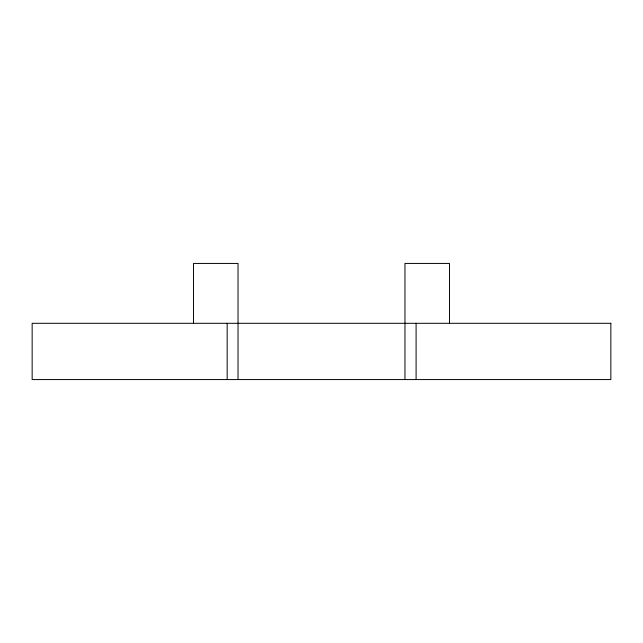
<?xml version="1.0" encoding="UTF-8"?>
<svg xmlns="http://www.w3.org/2000/svg" width="643" height="643" viewBox="0 0 643 643"><rect width="100%" height="100%" fill="white"/><g stroke="black" fill="none" stroke-linecap="round" stroke-linejoin="round"><path stroke-width="0.96" d="M449.481 323.3L449.481 263.429L404.969 263.429L404.969 379.571M416.093 323.3L416.093 379.571M238.031 379.571L238.031 263.429L193.519 263.429L193.519 323.3M227.164 323.3L227.164 379.571M610.85 323.3L32.15 323.3L32.15 379.571L610.85 379.571L610.85 323.3"/></g></svg>
